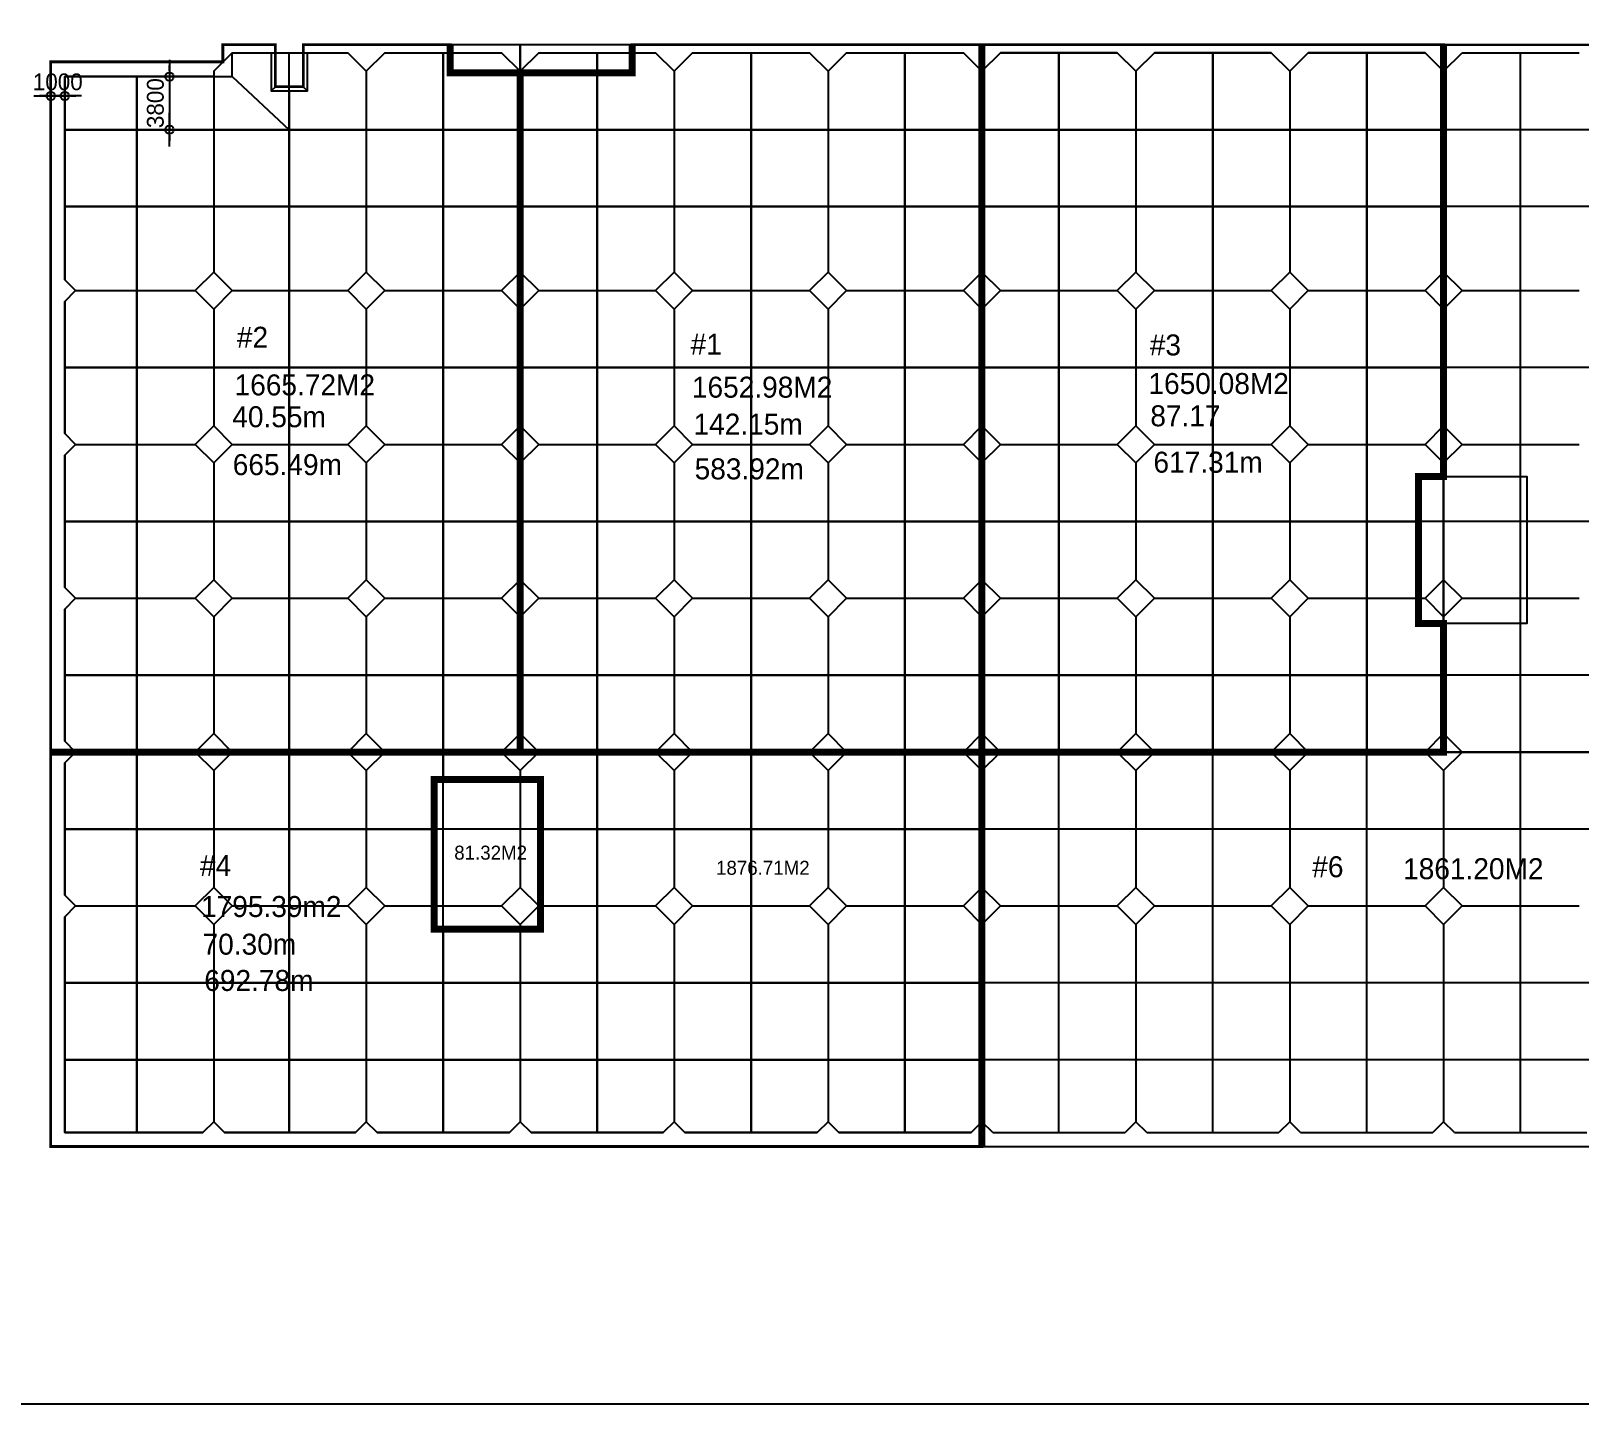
# Model space of a CAD drawing. Header units: millimetres. Extents: x -869187 to 1405794, y -1345622 to 197746.
# Drawn here: x 102765 to 213406, y -1345622 to -1247447 of the extents above; entities that cross this region are included whole.
import ezdxf

# ---------------------------------------------------------------- set-up
doc = ezdxf.new("R2010")
doc.units = ezdxf.units.MM
doc.header["$LTSCALE"] = 1000
doc.header["$MEASUREMENT"] = 0
doc.header["$PDSIZE"] = -10
doc.layers.get('0').update_dxf_attribs({"linetype": 'CONTINUOUS'})
doc.layers.get('Defpoints').update_dxf_attribs({"color": 171, "linetype": 'CONTINUOUS'})
doc.layers.add('NDIM', color=7, linetype='CONTINUOUS')
doc.layers.add('SAW-CUT', color=6, linetype='CONTINUOUS')
doc.styles.add('CGS', font='cgse', dxfattribs={"bigfont": 'cgs'})
doc.styles.add('나눔바른고딕', font='')
doc.styles.get('나눔바른고딕').set_extended_font_data('나눔바른고딕')
doc.dimstyles.new('NDIM 1200', dxfattribs={"dimscale": 500, "dimtxt": 3, "dimasz": 1, "dimexe": 2, "dimexo": 2, "dimgap": 1, "dimtad": 1, "dimdec": 0, "dimdsep": 46, "dimtxsty": 'CGS', "dimblk": 'DOT0', "dimcen": 1, "dimdle": 8, "dimclrd": 2, "dimclre": 2, "dimclrt": 2, "dimadec": 0, "dimazin": 0, "dimtfac": 1, "dimtdec": 0, "dimtix": 1, "dimtmove": 2, "dimatfit": 3, "dimldrblk": 'DOT0', "dimfxl": 1, "dimtolj": 1, "dimtzin": 0, "dimlwd": -1, "dimlwe": -1, "dimarcsym": 0})

# ---------------------------------------------------------------- blocks, each defined once
blk = doc.blocks.new('DOT0')
blk.add_line((-3, 0), (3, 0))
at = {"color": 6}
blk.add_circle((0, 0), 0.75, dxfattribs=at)
blk = doc.blocks.new('*D479')
at = {"layer": 'Defpoints', "color": 0, "ltscale": 0.4, "transparency": 16777216}
for p in [(105180, -1252092), (104180, -1253692), (105180, -1253692)]:
    blk.add_point(p, dxfattribs=at)
at = {"layer": 'NDIM', "ltscale": 0.4, "transparency": 16777216}
for p, q in [((104180, -1252892), (104180, -1251292)), ((105180, -1252892), (105180, -1251292)), ((103780, -1252092), (103380, -1252092)), ((104180, -1252092), (105180, -1252092)), ((105580, -1252092), (105980, -1252092))]:
    blk.add_line(p, q, dxfattribs=at)
at = {"layer": 'NDIM', "ltscale": 0.4, "transparency": 16777216, "xscale": 400, "yscale": 400, "zscale": 400}
blk.add_blockref('DOT0', (104180, -1252092), dxfattribs=at)
at = {"layer": 'NDIM', "ltscale": 0.4, "transparency": 16777216, "xscale": 400, "yscale": 400, "zscale": 400, "rotation": 180}
blk.add_blockref('DOT0', (105180, -1252092), dxfattribs=at)
at = {"layer": 'NDIM', "ltscale": 0.4, "transparency": 16777216, "insert": (104680, -1251092), "char_height": 1200, "attachment_point": 5, "style": 'CGS'}
blk.add_mtext('\\A1;1000', dxfattribs=at)
blk = doc.blocks.new('*D485')
at = {"layer": 'Defpoints', "color": 0, "ltscale": 0.4, "transparency": 16777216}
for p in [(114261, -1250709), (112661, -1254509), (114261, -1254509)]:
    blk.add_point(p, dxfattribs=at)
at = {"layer": 'NDIM', "ltscale": 0.4, "transparency": 16777216}
for p, q in [((112661, -1250309), (112661, -1249909)), ((113461, -1250709), (111861, -1250709)), ((112661, -1250709), (112661, -1254509)), ((113461, -1254509), (111861, -1254509)), ((112661, -1254909), (112661, -1255309))]:
    blk.add_line(p, q, dxfattribs=at)
at = {"layer": 'NDIM', "ltscale": 0.4, "transparency": 16777216, "xscale": 400, "yscale": 400, "zscale": 400}
for p, rotation in [((112661, -1250709), 270), ((112661, -1254509), 90)]:
    blk.add_blockref('DOT0', p, dxfattribs=dict(at, rotation=rotation))
at = {"layer": 'NDIM', "ltscale": 0.4, "transparency": 16777216, "insert": (111661, -1252609), "char_height": 1200, "attachment_point": 5, "rotation": 90, "style": 'CGS'}
blk.add_mtext('\\A1;3800', dxfattribs=at)

msp = doc.modelspace()

# ---------------------------------------------------------------- linework, layer by layer
at = {"color": 2, "ltscale": 10000, "const_width": 200}
for points in [[(132730.1, -1248434.5), (122230.1, -1248434.5), (122230.1, -1251434.5), (120230.1, -1251434.5), (120230.1, -1248434.5), (116480.1, -1248434.5), (116480.1, -1249659.5), (104180.1, -1249659.5), (104180.1, -1299009.5), (137730.1, -1299009.5), (137730.1, -1250434.5), (132730.1, -1250434.5), (132730.1, -1248434.5)], [(145730.1, -1248434.5), (145730.1, -1250434.5), (137730.1, -1250434.5), (137730.1, -1299009.5), (170730.1, -1299009.5), (170730.1, -1248434.5), (145730.1, -1248434.5)], [(203730.1, -1248434.5), (203730.1, -1279309.5), (201930.1, -1279309.5), (201930.1, -1289809.5), (203730.1, -1289809.5), (203730.1, -1299009.5), (170730.1, -1299009.5), (170730.1, -1248434.5), (203730.1, -1248434.5)], [(104180.1, -1299009.5), (104180.1, -1327209.5), (170730.1, -1327209.5), (170730.1, -1299009.5), (104180.1, -1299009.5)], [(131580.1, -1300959.5), (139180.1, -1300959.5), (139180.1, -1311659.5), (131580.1, -1311659.5), (131580.1, -1300959.5)]]:
    msp.add_lwpolyline(points, dxfattribs=at)
at = {"color": 3, "ltscale": 10000}
for points in [[(137730.1, -1299009.5), (137730.1, -1288009.5), (137730.1, -1248434.5), (122230.1, -1248434.5), (122230.1, -1251434.5), (120230.1, -1251434.5), (120230.1, -1248434.5), (116480.1, -1248434.5), (116480.1, -1249659.5), (104180.1, -1249659.5), (104180.1, -1299009.5), (137730.1, -1299009.5)], [(137730.1, -1248434.5), (137730.1, -1299009.5), (170730.1, -1299009.5), (170730.1, -1248434.5), (137730.1, -1248434.5)], [(170730.1, -1248434.5), (203730.1, -1248434.5), (203730.1, -1299009.5), (170730.1, -1299009.5), (170730.1, -1248434.5)], [(203730.1, -1248434.5), (236730.1, -1248434.5), (236730.1, -1299009.5), (203730.1, -1299009.5), (203730.1, -1248434.5)], [(104180.1, -1299009.5), (104180.1, -1327209.5), (170730.1, -1327209.5), (170730.1, -1299009.5), (104180.1, -1299009.5)]]:
    msp.add_lwpolyline(points, dxfattribs=at)
at = {"color": 114, "ltscale": 10000, "true_color": 0x139b48}
for points in [[(105954.4, -1299009.5), (105180.1, -1298235.2), (105180.1, -1288783.7), (105954.4, -1288009.5), (105180.1, -1287235.2), (105180.1, -1277783.7), (105954.4, -1277009.5), (105180.1, -1276235.2), (105180.1, -1266783.7), (105954.4, -1266009.5), (105180.1, -1265235.2), (105180.1, -1250709.5), (117154.4, -1250709.5), (117154.4, -1249009.5), (119929.4, -1249009.5), (119929.4, -1251734.5), (122529.4, -1251734.5), (122529.4, -1249009.5), (125405.8, -1249009.5), (126730.1, -1250333.7), (128054.4, -1249009.5), (136405.8, -1249009.5), (137730.1, -1250333.7), (137730.1, -1264685.2), (136405.8, -1266009.5), (137730.1, -1267333.7), (137730.1, -1275685.2), (136405.8, -1277009.5), (137730.1, -1278333.7), (137730.1, -1286685.2), (136405.8, -1288009.5), (137730.1, -1289333.7), (137730.1, -1297685.2), (136405.8, -1299009.5)], [(132230.1, -1249009.5), (132230.1, -1299009.5)], [(137730.1, -1250333.7), (139054.4, -1249009.5), (147405.8, -1249009.5), (148730.1, -1250333.7), (150054.4, -1249009.5), (158405.8, -1249009.5), (159730.1, -1250333.7), (161054.4, -1249009.5), (169405.8, -1249009.5), (170730.1, -1250333.7)], [(143230.1, -1249009.5), (143230.1, -1299009.5)], [(154230.1, -1249009.5), (154230.1, -1299009.5)], [(165230.1, -1249009.5), (165230.1, -1299009.5)], [(203730.1, -1250333.7), (202405.8, -1249009.5), (194054.4, -1249009.5), (192730.1, -1250333.7), (191405.8, -1249009.5), (183054.4, -1249009.5), (181730.1, -1250333.7), (180405.8, -1249009.5), (172054.4, -1249009.5), (170730.1, -1250333.7), (170730.1, -1264685.2), (172054.4, -1266009.5), (170730.1, -1267333.7), (170730.1, -1275685.2), (172054.4, -1277009.5), (170730.1, -1278333.7), (170730.1, -1286685.2), (172054.4, -1288009.5), (170730.1, -1289333.7), (170730.1, -1297685.2), (172054.4, -1299009.5)], [(176230.1, -1249009.5), (176230.1, -1299009.5)], [(187230.1, -1249009.5), (187230.1, -1299009.5)], [(198230.1, -1249009.5), (198230.1, -1299009.5)], [(110330.1, -1250709.5), (110330.1, -1299009.5)], [(115830.1, -1250709.5), (115830.1, -1264685.2)], [(117154.4, -1250709.5), (121230.1, -1254509.5)], [(126730.1, -1250333.7), (126730.1, -1264685.2)], [(148730.1, -1250333.7), (148730.1, -1264685.2)], [(159730.1, -1250333.7), (159730.1, -1264685.2)], [(181730.1, -1250333.7), (181730.1, -1264685.2)], [(192730.1, -1250333.7), (192730.1, -1264685.2)], [(120230.1, -1251434.5), (119929.4, -1251734.5)], [(121230.1, -1251734.5), (121230.1, -1299009.5)], [(122230.1, -1251434.5), (122529.4, -1251734.5)], [(105180.1, -1254509.5), (137730.1, -1254509.5)], [(137730.1, -1254509.5), (170730.1, -1254509.5)], [(170730.1, -1254509.5), (203730.1, -1254509.5)], [(105180.1, -1260009.5), (137730.1, -1260009.5)], [(137730.1, -1260009.5), (170730.1, -1260009.5)], [(170730.1, -1260009.5), (203730.1, -1260009.5)], [(115830.1, -1264685.2), (114505.8, -1266009.5), (115830.1, -1267333.7), (117154.4, -1266009.5), (115830.1, -1264685.2)], [(126730.1, -1264685.2), (125405.8, -1266009.5), (126730.1, -1267333.7), (128054.4, -1266009.5), (126730.1, -1264685.2)], [(137730.1, -1264685.2), (139054.4, -1266009.5), (137730.1, -1267333.7)], [(148730.1, -1264685.2), (147405.8, -1266009.5), (148730.1, -1267333.7), (150054.4, -1266009.5), (148730.1, -1264685.2)], [(159730.1, -1264685.2), (158405.8, -1266009.5), (159730.1, -1267333.7), (161054.4, -1266009.5), (159730.1, -1264685.2)], [(170730.1, -1264685.2), (169405.8, -1266009.5), (170730.1, -1267333.7)], [(181730.1, -1264685.2), (180405.8, -1266009.5), (181730.1, -1267333.7), (183054.4, -1266009.5), (181730.1, -1264685.2)], [(192730.1, -1264685.2), (191405.8, -1266009.5), (192730.1, -1267333.7), (194054.4, -1266009.5), (192730.1, -1264685.2)], [(203730.1, -1264685.2), (202405.8, -1266009.5), (203730.1, -1267333.7)], [(105954.4, -1266009.5), (114505.8, -1266009.5)], [(117154.4, -1266009.5), (125405.8, -1266009.5)], [(128054.4, -1266009.5), (136405.8, -1266009.5)], [(139054.4, -1266009.5), (147405.8, -1266009.5)], [(150054.4, -1266009.5), (158405.8, -1266009.5)], [(161054.4, -1266009.5), (169405.8, -1266009.5)], [(172054.4, -1266009.5), (180405.8, -1266009.5)], [(183054.4, -1266009.5), (191405.8, -1266009.5)], [(194054.4, -1266009.5), (202405.8, -1266009.5)], [(115830.1, -1267333.7), (115830.1, -1275685.2)], [(126730.1, -1267333.7), (126730.1, -1275685.2)], [(148730.1, -1267333.7), (148730.1, -1275685.2)], [(159730.1, -1267333.7), (159730.1, -1275685.2)], [(181730.1, -1267333.7), (181730.1, -1275685.2)], [(192730.1, -1267333.7), (192730.1, -1275685.2)], [(105180.1, -1271509.5), (137730.1, -1271509.5)], [(137730.1, -1271509.5), (170730.1, -1271509.5)], [(170730.1, -1271509.5), (203730.1, -1271509.5)], [(115830.1, -1275685.2), (114505.8, -1277009.5), (115830.1, -1278333.7), (117154.4, -1277009.5), (115830.1, -1275685.2)], [(126730.1, -1275685.2), (125405.8, -1277009.5), (126730.1, -1278333.7), (128054.4, -1277009.5), (126730.1, -1275685.2)], [(137730.1, -1275685.2), (139054.4, -1277009.5), (137730.1, -1278333.7)], [(148730.1, -1275685.2), (147405.8, -1277009.5), (148730.1, -1278333.7), (150054.4, -1277009.5), (148730.1, -1275685.2)], [(159730.1, -1275685.2), (158405.8, -1277009.5), (159730.1, -1278333.7), (161054.4, -1277009.5), (159730.1, -1275685.2)], [(170730.1, -1275685.2), (169405.8, -1277009.5), (170730.1, -1278333.7)], [(181730.1, -1275685.2), (180405.8, -1277009.5), (181730.1, -1278333.7), (183054.4, -1277009.5), (181730.1, -1275685.2)], [(192730.1, -1275685.2), (191405.8, -1277009.5), (192730.1, -1278333.7), (194054.4, -1277009.5), (192730.1, -1275685.2)], [(203730.1, -1275685.2), (202405.8, -1277009.5), (203730.1, -1278333.7)], [(105954.4, -1277009.5), (114505.8, -1277009.5)], [(117154.4, -1277009.5), (125405.8, -1277009.5)], [(128054.4, -1277009.5), (136405.8, -1277009.5)], [(139054.4, -1277009.5), (147405.8, -1277009.5)], [(150054.4, -1277009.5), (158405.8, -1277009.5)], [(161054.4, -1277009.5), (169405.8, -1277009.5)], [(172054.4, -1277009.5), (180405.8, -1277009.5)], [(183054.4, -1277009.5), (191405.8, -1277009.5)], [(194054.4, -1277009.5), (202405.8, -1277009.5)], [(115830.1, -1278333.7), (115830.1, -1286685.2)], [(126730.1, -1278333.7), (126730.1, -1286685.2)], [(148730.1, -1278333.7), (148730.1, -1286685.2)], [(159730.1, -1278333.7), (159730.1, -1286685.2)], [(181730.1, -1278333.7), (181730.1, -1286685.2)], [(192730.1, -1278333.7), (192730.1, -1286685.2)], [(105180.1, -1282509.5), (137730.1, -1282509.5)], [(137730.1, -1282509.5), (170730.1, -1282509.5)], [(170730.1, -1282509.5), (201930.1, -1282509.5)], [(115830.1, -1286685.2), (114505.8, -1288009.5), (115830.1, -1289333.7), (117154.4, -1288009.5), (115830.1, -1286685.2)], [(126730.1, -1286685.2), (125405.8, -1288009.5), (126730.1, -1289333.7), (128054.4, -1288009.5), (126730.1, -1286685.2)], [(137730.1, -1286685.2), (139054.4, -1288009.5), (137730.1, -1289333.7)], [(148730.1, -1286685.2), (147405.8, -1288009.5), (148730.1, -1289333.7), (150054.4, -1288009.5), (148730.1, -1286685.2)], [(159730.1, -1286685.2), (158405.8, -1288009.5), (159730.1, -1289333.7), (161054.4, -1288009.5), (159730.1, -1286685.2)], [(170730.1, -1286685.2), (169405.8, -1288009.5), (170730.1, -1289333.7)], [(181730.1, -1286685.2), (180405.8, -1288009.5), (181730.1, -1289333.7), (183054.4, -1288009.5), (181730.1, -1286685.2)], [(192730.1, -1286685.2), (191405.8, -1288009.5), (192730.1, -1289333.7), (194054.4, -1288009.5), (192730.1, -1286685.2)], [(105954.4, -1288009.5), (114505.8, -1288009.5)], [(117154.4, -1288009.5), (125405.8, -1288009.5)], [(128054.4, -1288009.5), (136405.8, -1288009.5)], [(139054.4, -1288009.5), (147405.8, -1288009.5)], [(150054.4, -1288009.5), (158405.8, -1288009.5)], [(161054.4, -1288009.5), (169405.8, -1288009.5)], [(172054.4, -1288009.5), (180405.8, -1288009.5)], [(183054.4, -1288009.5), (191405.8, -1288009.5)], [(194054.4, -1288009.5), (201930.1, -1288009.5)], [(115830.1, -1289333.7), (115830.1, -1297685.2)], [(126730.1, -1289333.7), (126730.1, -1297685.2)], [(148730.1, -1289333.7), (148730.1, -1297685.2)], [(159730.1, -1289333.7), (159730.1, -1297685.2)], [(181730.1, -1289333.7), (181730.1, -1297685.2)], [(192730.1, -1289333.7), (192730.1, -1297685.2)], [(105180.1, -1293509.5), (137730.1, -1293509.5)], [(137730.1, -1293509.5), (170730.1, -1293509.5)], [(170730.1, -1293509.5), (203730.1, -1293509.5)], [(114505.8, -1299009.5), (115830.1, -1297685.2), (117154.4, -1299009.5)], [(125405.8, -1299009.5), (126730.1, -1297685.2), (128054.4, -1299009.5)], [(137730.1, -1297685.2), (139054.4, -1299009.5)], [(147405.8, -1299009.5), (148730.1, -1297685.2), (150054.4, -1299009.5)], [(158405.8, -1299009.5), (159730.1, -1297685.2), (161054.4, -1299009.5)], [(170730.1, -1297685.2), (169405.8, -1299009.5)], [(180405.8, -1299009.5), (181730.1, -1297685.2), (183054.4, -1299009.5)], [(191405.8, -1299009.5), (192730.1, -1297685.2), (194054.4, -1299009.5)], [(203730.1, -1297685.2), (202405.8, -1299009.5)], [(170730.1, -1325435.2), (169955.8, -1326209.5), (160504.4, -1326209.5), (159730.1, -1325435.2), (158955.8, -1326209.5), (149504.4, -1326209.5), (148730.1, -1325435.2), (147955.8, -1326209.5), (138504.4, -1326209.5), (137730.1, -1325435.2), (136955.8, -1326209.5), (127504.4, -1326209.5), (126730.1, -1325435.2), (125955.8, -1326209.5), (116604.4, -1326209.5), (115830.1, -1325435.2), (115055.8, -1326209.5), (105180.1, -1326209.5), (105180.1, -1310783.7), (105954.4, -1310009.5), (105180.1, -1309235.2), (105180.1, -1299783.7), (105954.4, -1299009.5), (114505.8, -1299009.5), (115830.1, -1300333.7)], [(110330.1, -1299009.5), (110330.1, -1326209.5)], [(115830.1, -1300333.7), (117152.7, -1299011.1), (125405.8, -1299009.5), (126730.1, -1300333.7), (128054.4, -1299009.5), (136405.8, -1299008.6), (137730.1, -1300333.7), (139054.4, -1299009.5), (147405.8, -1299009.5), (148730.1, -1300333.7), (150054.4, -1299009.5), (158405.8, -1299009.5), (159730.1, -1300333.7), (161054.4, -1299009.5), (169414.1, -1299009.5), (170730.1, -1300325.4)], [(121230.1, -1299009.5), (121230.1, -1326209.5)], [(132230.1, -1299009), (132230.1, -1300959.5)], [(143230.1, -1299009.5), (143230.1, -1326209.5)], [(154230.1, -1299009.5), (154230.1, -1326209.5)], [(165230.1, -1299009.5), (165230.1, -1326209.5)], [(115830.1, -1300333.7), (115830.1, -1308685.2)], [(126730.1, -1300333.7), (126730.1, -1308685.2)], [(137729.9, -1300338.6), (137729.9, -1300959.5)], [(148730.1, -1300333.7), (148730.1, -1308685.2)], [(159730.1, -1300333.7), (159730.1, -1308685.2)], [(105180.1, -1304509.5), (131580.1, -1304509.5)], [(139180.1, -1304509.5), (170730.1, -1304509.5)], [(115830.1, -1308685.2), (114505.8, -1310009.5), (115830.1, -1311333.7), (117154.4, -1310009.5), (115830.1, -1308685.2)], [(126730.1, -1308685.2), (125405.8, -1310009.5), (126730.1, -1311333.7), (128054.4, -1310009.5), (126730.1, -1308685.2)], [(148730.1, -1308685.2), (147405.8, -1310009.5), (148730.1, -1311333.7), (150054.4, -1310009.5), (148730.1, -1308685.2)], [(159730.1, -1308685.2), (158405.8, -1310009.5), (159730.1, -1311333.7), (161054.4, -1310009.5), (159730.1, -1308685.2)], [(170730.1, -1308685.2), (169405.8, -1310009.5), (170730.1, -1311333.7)], [(105954.4, -1310009.5), (114505.8, -1310009.5)], [(117154.4, -1310009.5), (125405.8, -1310009.5)], [(128054.4, -1310009.5), (131580.1, -1310009.5)], [(139180.1, -1310008.6), (147405.8, -1310008.6)], [(150054.4, -1310009.5), (158405.8, -1310009.5)], [(161053.4, -1310008.6), (169405.8, -1310008.6)], [(115830.1, -1311333.7), (115830.1, -1325435.2)], [(126730.1, -1311333.7), (126730.1, -1325435.2)], [(132230.1, -1311659.5), (132230.1, -1326209.5)], [(137730.1, -1311659.5), (137730.1, -1325435.2)], [(148730.1, -1311333.7), (148730.1, -1325435.2)], [(159730.1, -1311333.7), (159730.1, -1325435.2)], [(105180.1, -1315509.5), (170730.1, -1315509.5)], [(105180.1, -1321009.5), (170730.1, -1321009.5)]]:
    msp.add_lwpolyline(points, dxfattribs=at)
at = {"color": 1, "ltscale": 10000, "const_width": 500}
for points in [[(137730.1, -1250434.5), (132730.1, -1250434.5), (132730.1, -1248434.5)], [(145730.1, -1248434.5), (145730.1, -1250434.5), (137730.1, -1250434.5), (137730.1, -1299009.5), (170730.1, -1299009.5), (170730.1, -1248434.5)], [(203730.1, -1248434.5), (203730.1, -1279309.5), (201930.1, -1279309.5), (201930.1, -1289809.5), (203730.1, -1289809.5), (203730.1, -1299009.5), (170730.1, -1299009.5)], [(137730.1, -1299009.5), (104180.1, -1299009.5)], [(170730.1, -1299009.5), (170730.1, -1327209.5)]]:
    msp.add_lwpolyline(points, dxfattribs=at)
at = {"color": 2, "ltscale": 10000}
for points in [[(236730.1, -1288009.5), (236730.1, -1248434.5), (203730.1, -1248434.5), (203730.1, -1279309.5), (209680.1, -1279309.5), (209680.1, -1289809.5), (203730.1, -1289809.5), (203730.1, -1299009.5), (236730.1, -1299009.5), (236730.1, -1288009.5)], [(170730.1, -1299009.5), (170730.1, -1327209.5), (236730.1, -1327209.5), (236730.1, -1299009.5), (170730.1, -1299009.5)]]:
    msp.add_lwpolyline(points, dxfattribs=at)
at = {"color": 1, "ltscale": 10000, "const_width": 500}
msp.add_lwpolyline([(131580.1, -1300959.5), (131580.1, -1311659.5), (133580.1, -1311659.5), (139180.1, -1311659.5), (139180.1, -1300959.5)], close=True, dxfattribs=at)
at = {"layer": 'Defpoints', "ltscale": 10000}
msp.add_lwpolyline([(292000, -1345621.9), (8000, -1345621.9), (8000, -1184654.1), (292000, -1184654.1)], close=True, dxfattribs=at)
at = {"layer": 'SAW-CUT', "ltscale": 10000}
for p, q in [((117154.4, -1249009.5), (125405.8, -1249009.5)), ((121230.1, -1326209.5), (121230.1, -1249009.5)), ((128054.4, -1249009.5), (136405.8, -1249009.5)), ((132230.1, -1326209.5), (132230.1, -1249009.5)), ((139054.4, -1249009.5), (147405.8, -1249009.5)), ((143230.1, -1326209.5), (143230.1, -1249009.5)), ((150054.4, -1249009.5), (158405.8, -1249009.5)), ((154230.1, -1326209.5), (154230.1, -1249009.5)), ((161054.4, -1249009.5), (169405.8, -1249009.5)), ((165230.1, -1326209.5), (165230.1, -1249009.5)), ((172054.4, -1249009.5), (180405.8, -1249009.5)), ((176230.1, -1326209.5), (176230.1, -1249009.5)), ((183054.4, -1249009.5), (191405.8, -1249009.5)), ((187230.1, -1326209.5), (187230.1, -1249009.5)), ((194054.4, -1249009.5), (202405.8, -1249009.5)), ((198230.1, -1326209.5), (198230.1, -1249009.5)), ((205054.4, -1249009.5), (213405.8, -1249009.5)), ((209230.1, -1326209.5), (209230.1, -1249009.5)), ((115830.1, -1250709.5), (105180.1, -1250709.5)), ((105180.1, -1250709.5), (105180.1, -1265235.2)), ((110330.1, -1326209.5), (110330.1, -1250709.5)), ((115830.1, -1250333.7), (115830.1, -1264685.2)), ((126730.1, -1250333.7), (126730.1, -1264685.2)), ((137730.1, -1250333.7), (137730.1, -1264685.2)), ((148730.1, -1250333.7), (148730.1, -1264685.2)), ((159730.1, -1250333.7), (159730.1, -1264685.2)), ((170730.1, -1250333.7), (170730.1, -1264685.2)), ((181730.1, -1250333.7), (181730.1, -1264685.2)), ((192730.1, -1250333.7), (192730.1, -1264685.2)), ((203730.1, -1250333.7), (203730.1, -1264685.2)), ((269630.1, -1254509.5), (105180.1, -1254509.5)), ((269630.1, -1260009.5), (105180.1, -1260009.5)), ((105180.1, -1266783.7), (105180.1, -1276235.2)), ((105954.4, -1266009.5), (114505.8, -1266009.5)), ((117154.4, -1266009.5), (125405.8, -1266009.5)), ((128054.4, -1266009.5), (136405.8, -1266009.5)), ((139054.4, -1266009.5), (147405.8, -1266009.5)), ((150054.4, -1266009.5), (158405.8, -1266009.5)), ((161054.4, -1266009.5), (169405.8, -1266009.5)), ((172054.4, -1266009.5), (180405.8, -1266009.5)), ((183054.4, -1266009.5), (191405.8, -1266009.5)), ((194054.4, -1266009.5), (202405.8, -1266009.5)), ((205054.4, -1266009.5), (213405.8, -1266009.5)), ((115830.1, -1267333.7), (115830.1, -1275685.2)), ((126730.1, -1267333.7), (126730.1, -1275685.2)), ((137730.1, -1267333.7), (137730.1, -1275685.2)), ((148730.1, -1267333.7), (148730.1, -1275685.2)), ((159730.1, -1267333.7), (159730.1, -1275685.2)), ((170730.1, -1267333.7), (170730.1, -1275685.2)), ((181730.1, -1267333.7), (181730.1, -1275685.2)), ((192730.1, -1267333.7), (192730.1, -1275685.2)), ((203730.1, -1267333.7), (203730.1, -1275685.2)), ((276255.1, -1271509.5), (105180.1, -1271509.5)), ((105180.1, -1277783.7), (105180.1, -1287235.2)), ((105954.4, -1277009.5), (114505.8, -1277009.5)), ((117154.4, -1277009.5), (125405.8, -1277009.5)), ((128054.4, -1277009.5), (136405.8, -1277009.5)), ((139054.4, -1277009.5), (147405.8, -1277009.5)), ((150054.4, -1277009.5), (158405.8, -1277009.5)), ((161054.4, -1277009.5), (169405.8, -1277009.5)), ((172054.4, -1277009.5), (180405.8, -1277009.5)), ((183054.4, -1277009.5), (191405.8, -1277009.5)), ((194054.4, -1277009.5), (202405.8, -1277009.5)), ((205054.4, -1277009.5), (213405.8, -1277009.5)), ((115830.1, -1278333.7), (115830.1, -1286685.2)), ((126730.1, -1278333.7), (126730.1, -1286685.2)), ((137730.1, -1278333.7), (137730.1, -1286685.2)), ((148730.1, -1278333.7), (148730.1, -1286685.2)), ((159730.1, -1278333.7), (159730.1, -1286685.2)), ((170730.1, -1278333.7), (170730.1, -1286685.2)), ((181730.1, -1278333.7), (181730.1, -1286685.2)), ((192730.1, -1278333.7), (192730.1, -1286685.2)), ((203730.1, -1278333.7), (203730.1, -1286685.2)), ((276255.1, -1282509.5), (105180.1, -1282509.5)), ((105180.1, -1288783.7), (105180.1, -1298235.2)), ((105954.4, -1288009.5), (114505.8, -1288009.5)), ((117154.4, -1288009.5), (125405.8, -1288009.5)), ((128054.4, -1288009.5), (136405.8, -1288009.5)), ((139054.4, -1288009.5), (147405.8, -1288009.5)), ((150054.4, -1288009.5), (158405.8, -1288009.5)), ((161054.4, -1288009.5), (169405.8, -1288009.5)), ((172054.4, -1288009.5), (180405.8, -1288009.5)), ((183054.4, -1288009.5), (191405.8, -1288009.5)), ((194054.4, -1288009.5), (202405.8, -1288009.5)), ((205054.4, -1288009.5), (213405.8, -1288009.5)), ((115830.1, -1289333.7), (115830.1, -1297685.2)), ((126730.1, -1289333.7), (126730.1, -1297685.2)), ((137730.1, -1289333.7), (137730.1, -1297685.2)), ((148730.1, -1289333.7), (148730.1, -1297685.2)), ((159730.1, -1289333.7), (159730.1, -1297685.2)), ((170730.1, -1289333.7), (170730.1, -1297685.2)), ((181730.1, -1289333.7), (181730.1, -1297685.2)), ((192730.1, -1289333.7), (192730.1, -1297685.2)), ((203730.1, -1289333.7), (203730.1, -1297685.2)), ((276255.1, -1293509.5), (105180.1, -1293509.5)), ((105180.1, -1299783.7), (105180.1, -1309235.2)), ((105954.4, -1299009.5), (114505.8, -1299009.5)), ((117154.4, -1299009.5), (125405.8, -1299009.5)), ((128054.4, -1299009.5), (136405.8, -1299009.5)), ((139054.4, -1299009.5), (147405.8, -1299009.5)), ((150054.4, -1299009.5), (158405.8, -1299009.5)), ((161054.4, -1299009.5), (169405.8, -1299009.5)), ((172054.4, -1299009.5), (180405.8, -1299009.5)), ((183054.4, -1299009.5), (191405.8, -1299009.5)), ((194054.4, -1299009.5), (202405.8, -1299009.5)), ((205054.4, -1299009.5), (213405.8, -1299009.5)), ((115830.1, -1300333.7), (115830.1, -1308685.2)), ((126730.1, -1300333.7), (126730.1, -1308685.2)), ((137730.1, -1300333.7), (137730.1, -1308685.2)), ((148730.1, -1300333.7), (148730.1, -1308685.2)), ((159730.1, -1300333.7), (159730.1, -1308685.2)), ((170730.1, -1300333.7), (170730.1, -1308685.2)), ((181730.1, -1300333.7), (181730.1, -1308685.2)), ((192730.1, -1300333.7), (192730.1, -1308685.2)), ((203730.1, -1300333.7), (203730.1, -1308685.2)), ((276255.1, -1304509.5), (105180.1, -1304509.5)), ((105180.1, -1310783.7), (105180.1, -1326209.5)), ((105954.4, -1310009.5), (114505.8, -1310009.5)), ((117154.4, -1310009.5), (125405.8, -1310009.5)), ((128054.4, -1310009.5), (136405.8, -1310009.5)), ((139054.4, -1310009.5), (147405.8, -1310009.5)), ((150054.4, -1310009.5), (158405.8, -1310009.5)), ((161054.4, -1310009.5), (169405.8, -1310009.5)), ((172054.4, -1310009.5), (180405.8, -1310009.5)), ((183054.4, -1310009.5), (191405.8, -1310009.5)), ((194054.4, -1310009.5), (202405.8, -1310009.5)), ((205054.4, -1310009.5), (213405.8, -1310009.5)), ((115830.1, -1311333.7), (115830.1, -1325435.2)), ((126730.1, -1311333.7), (126730.1, -1325435.2)), ((137730.1, -1311333.7), (137730.1, -1325435.2)), ((148730.1, -1311333.7), (148730.1, -1325435.2)), ((159730.1, -1311333.7), (159730.1, -1325435.2)), ((170730.1, -1311333.7), (170730.1, -1325435.2)), ((181730.1, -1311333.7), (181730.1, -1325435.2)), ((192730.1, -1311333.7), (192730.1, -1325435.2)), ((203730.1, -1311333.7), (203730.1, -1325435.2)), ((269630.1, -1321009.5), (105180.1, -1321009.5)), ((105180.1, -1326209.5), (115055.8, -1326209.5)), ((116604.4, -1326209.5), (125955.8, -1326209.5)), ((127504.4, -1326209.5), (136955.8, -1326209.5)), ((138504.4, -1326209.5), (147955.8, -1326209.5)), ((149504.4, -1326209.5), (158955.8, -1326209.5)), ((160504.4, -1326209.5), (169955.8, -1326209.5)), ((171504.4, -1326209.5), (180955.8, -1326209.5)), ((182504.4, -1326209.5), (191955.8, -1326209.5)), ((193504.4, -1326209.5), (202955.8, -1326209.5)), ((204504.4, -1326209.5), (213955.8, -1326209.5))]:
    msp.add_line(p, q, dxfattribs=at)
for points in [[(115830.1, -1250333.7), (117154.4, -1249009.5)], [(125405.8, -1249009.5), (126730.1, -1250333.7), (128054.4, -1249009.5)], [(136405.8, -1249009.5), (137730.1, -1250333.7), (139054.4, -1249009.5)], [(147405.8, -1249009.5), (148730.1, -1250333.7), (150054.4, -1249009.5)], [(158405.8, -1249009.5), (159730.1, -1250333.7), (161054.4, -1249009.5)], [(169405.8, -1249009.5), (170730.1, -1250333.7), (172054.4, -1249009.5)], [(180405.8, -1249009.5), (181730.1, -1250333.7), (183054.4, -1249009.5)], [(191405.8, -1249009.5), (192730.1, -1250333.7), (194054.4, -1249009.5)], [(202405.8, -1249009.5), (203730.1, -1250333.7), (205054.4, -1249009.5)], [(105180.1, -1266783.7), (105954.4, -1266009.5), (105180.1, -1265235.2)], [(270954.4, -1266009.5), (276255.1, -1266009.5), (276255.1, -1315509.5), (105180.1, -1315509.5)], [(105180.1, -1277783.7), (105954.4, -1277009.5), (105180.1, -1276235.2)], [(105180.1, -1288783.7), (105954.4, -1288009.5), (105180.1, -1287235.2)], [(105180.1, -1299783.7), (105954.4, -1299009.5), (105180.1, -1298235.2)], [(105180.1, -1310783.7), (105954.4, -1310009.5), (105180.1, -1309235.2)], [(116604.4, -1326209.5), (115830.1, -1325435.2), (115055.8, -1326209.5)], [(127504.4, -1326209.5), (126730.1, -1325435.2), (125955.8, -1326209.5)], [(138504.4, -1326209.5), (137730.1, -1325435.2), (136955.8, -1326209.5)], [(149504.4, -1326209.5), (148730.1, -1325435.2), (147955.8, -1326209.5)], [(160504.4, -1326209.5), (159730.1, -1325435.2), (158955.8, -1326209.5)], [(171504.4, -1326209.5), (170730.1, -1325435.2), (169955.8, -1326209.5)], [(182504.4, -1326209.5), (181730.1, -1325435.2), (180955.8, -1326209.5)], [(193504.4, -1326209.5), (192730.1, -1325435.2), (191955.8, -1326209.5)], [(204504.4, -1326209.5), (203730.1, -1325435.2), (202955.8, -1326209.5)]]:
    msp.add_lwpolyline(points, dxfattribs=at)
for points in [[(115830.1, -1264685.2), (114505.8, -1266009.5), (115830.1, -1267333.7), (117154.4, -1266009.5)], [(126730.1, -1264685.2), (125405.8, -1266009.5), (126730.1, -1267333.7), (128054.4, -1266009.5)], [(137730.1, -1264685.2), (136405.8, -1266009.5), (137730.1, -1267333.7), (139054.4, -1266009.5)], [(148730.1, -1264685.2), (147405.8, -1266009.5), (148730.1, -1267333.7), (150054.4, -1266009.5)], [(159730.1, -1264685.2), (158405.8, -1266009.5), (159730.1, -1267333.7), (161054.4, -1266009.5)], [(170730.1, -1264685.2), (169405.8, -1266009.5), (170730.1, -1267333.7), (172054.4, -1266009.5)], [(181730.1, -1264685.2), (180405.8, -1266009.5), (181730.1, -1267333.7), (183054.4, -1266009.5)], [(192730.1, -1264685.2), (191405.8, -1266009.5), (192730.1, -1267333.7), (194054.4, -1266009.5)], [(203730.1, -1264685.2), (202405.8, -1266009.5), (203730.1, -1267333.7), (205054.4, -1266009.5)], [(115830.1, -1275685.2), (114505.8, -1277009.5), (115830.1, -1278333.7), (117154.4, -1277009.5)], [(126730.1, -1275685.2), (125405.8, -1277009.5), (126730.1, -1278333.7), (128054.4, -1277009.5)], [(137730.1, -1275685.2), (136405.8, -1277009.5), (137730.1, -1278333.7), (139054.4, -1277009.5)], [(148730.1, -1275685.2), (147405.8, -1277009.5), (148730.1, -1278333.7), (150054.4, -1277009.5)], [(159730.1, -1275685.2), (158405.8, -1277009.5), (159730.1, -1278333.7), (161054.4, -1277009.5)], [(170730.1, -1275685.2), (169405.8, -1277009.5), (170730.1, -1278333.7), (172054.4, -1277009.5)], [(181730.1, -1275685.2), (180405.8, -1277009.5), (181730.1, -1278333.7), (183054.4, -1277009.5)], [(192730.1, -1275685.2), (191405.8, -1277009.5), (192730.1, -1278333.7), (194054.4, -1277009.5)], [(203730.1, -1275685.2), (202405.8, -1277009.5), (203730.1, -1278333.7), (205054.4, -1277009.5)], [(115830.1, -1286685.2), (114505.8, -1288009.5), (115830.1, -1289333.7), (117154.4, -1288009.5)], [(126730.1, -1286685.2), (125405.8, -1288009.5), (126730.1, -1289333.7), (128054.4, -1288009.5)], [(137730.1, -1286685.2), (136405.8, -1288009.5), (137730.1, -1289333.7), (139054.4, -1288009.5)], [(148730.1, -1286685.2), (147405.8, -1288009.5), (148730.1, -1289333.7), (150054.4, -1288009.5)], [(159730.1, -1286685.2), (158405.8, -1288009.5), (159730.1, -1289333.7), (161054.4, -1288009.5)], [(170730.1, -1286685.2), (169405.8, -1288009.5), (170730.1, -1289333.7), (172054.4, -1288009.5)], [(181730.1, -1286685.2), (180405.8, -1288009.5), (181730.1, -1289333.7), (183054.4, -1288009.5)], [(192730.1, -1286685.2), (191405.8, -1288009.5), (192730.1, -1289333.7), (194054.4, -1288009.5)], [(203730.1, -1286685.2), (202405.8, -1288009.5), (203730.1, -1289333.7), (205054.4, -1288009.5)], [(115830.1, -1297685.2), (114505.8, -1299009.5), (115830.1, -1300333.7), (117154.4, -1299009.5)], [(126730.1, -1297685.2), (125405.8, -1299009.5), (126730.1, -1300333.7), (128054.4, -1299009.5)], [(137730.1, -1297685.2), (136405.8, -1299009.5), (137730.1, -1300333.7), (139054.4, -1299009.5)], [(148730.1, -1297685.2), (147405.8, -1299009.5), (148730.1, -1300333.7), (150054.4, -1299009.5)], [(159730.1, -1297685.2), (158405.8, -1299009.5), (159730.1, -1300333.7), (161054.4, -1299009.5)], [(170730.1, -1297685.2), (169405.8, -1299009.5), (170730.1, -1300333.7), (172054.4, -1299009.5)], [(181730.1, -1297685.2), (180405.8, -1299009.5), (181730.1, -1300333.7), (183054.4, -1299009.5)], [(192730.1, -1297685.2), (191405.8, -1299009.5), (192730.1, -1300333.7), (194054.4, -1299009.5)], [(203730.1, -1297685.2), (202405.8, -1299009.5), (203730.1, -1300333.7), (205054.4, -1299009.5)], [(115830.1, -1308685.2), (114505.8, -1310009.5), (115830.1, -1311333.7), (117154.4, -1310009.5)], [(126730.1, -1308685.2), (125405.8, -1310009.5), (126730.1, -1311333.7), (128054.4, -1310009.5)], [(137730.1, -1308685.2), (136405.8, -1310009.5), (137730.1, -1311333.7), (139054.4, -1310009.5)], [(148730.1, -1308685.2), (147405.8, -1310009.5), (148730.1, -1311333.7), (150054.4, -1310009.5)], [(159730.1, -1308685.2), (158405.8, -1310009.5), (159730.1, -1311333.7), (161054.4, -1310009.5)], [(170730.1, -1308685.2), (169405.8, -1310009.5), (170730.1, -1311333.7), (172054.4, -1310009.5)], [(181730.1, -1308685.2), (180405.8, -1310009.5), (181730.1, -1311333.7), (183054.4, -1310009.5)], [(192730.1, -1308685.2), (191405.8, -1310009.5), (192730.1, -1311333.7), (194054.4, -1310009.5)], [(203730.1, -1308685.2), (202405.8, -1310009.5), (203730.1, -1311333.7), (205054.4, -1310009.5)]]:
    msp.add_lwpolyline(points, close=True, dxfattribs=at)

# ---------------------------------------------------------------- texts
at = {"ltscale": 10000, "style": '나눔바른고딕'}
for s, p in [('#2', (117483.6, -1270097.1)), ('#1', (149915.2, -1270591.8)), ('#3', (182724.7, -1270647.2)), ('#4', (114845.8, -1307875.3)), ('#6', (194341.1, -1307955.3))]:
    msp.add_text(s, height=1500, dxfattribs=at).set_placement(p)
at = {"color": 2, "ltscale": 10000, "style": '나눔바른고딕'}
for s, height, p in [('1665.72M2 ', 1500, (117318.1, -1273504)), ('1652.98M2 ', 1500, (150002, -1273666.9)), ('1650.08M2 ', 1500, (182632, -1273405.7)), ('81.32M2 ', 1000, (133016.8, -1306698.3)), ('1861.20M2 ', 1500, (200831.3, -1308095)), ('1876.71M2 ', 1000, (151728.2, -1307781.1)), ('1795.39m2 ', 1500, (114921.7, -1310799.7))]:
    msp.add_text(s, height=height, dxfattribs=at).set_placement(p)
at = {"color": 1, "ltscale": 10000, "style": '나눔바른고딕'}
for s, p in [('40.55m', (117154.4, -1275779.9)), ('87.17', (182765.9, -1275712.8)), ('142.15m', (150116.1, -1276307.8)), ('70.30m', (115028.8, -1313493.2))]:
    msp.add_text(s, height=1500, dxfattribs=at).set_placement(p)
at = {"color": 114, "ltscale": 10000, "true_color": 0x139b48, "style": '나눔바른고딕'}
for s, p in [('665.49m', (117186.7, -1279203.4)), ('617.31m', (182990.3, -1279029.6)), ('583.92m', (150197.1, -1279508.1)), ('692.78m', (115153.1, -1316086.1))]:
    msp.add_text(s, height=1500, dxfattribs=at).set_placement(p)

# ---------------------------------------------------------------- dimensions: what is measured, and where the dimension line sits
at = {"layer": 'NDIM', "ltscale": 0.4}
dim = msp.add_linear_dim(base=(112661.3, -1254509.5), p1=(114261.3, -1250709.5), p2=(114261.3, -1254509.5), angle=270, dimstyle='NDIM 1200', override={"dimscale": 400, "dimclrd": 256, "dimclre": 256, "dimclrt": 256}, dxfattribs=at)
dim.commit()
dim.dimension.update_dxf_attribs({"geometry": '*D485', "text_midpoint": (111661.3, -1252609.5)})
dim = msp.add_linear_dim(base=(105180.1, -1252092), p1=(104180.1, -1253692), p2=(105180.1, -1253692), dimstyle='NDIM 1200', override={"dimscale": 400, "dimclrd": 256, "dimclre": 256, "dimclrt": 256}, dxfattribs=at)
dim.commit()
dim.dimension.update_dxf_attribs({"geometry": '*D479', "text_midpoint": (104680.1, -1251092)})

doc.saveas('drawing.dxf')
